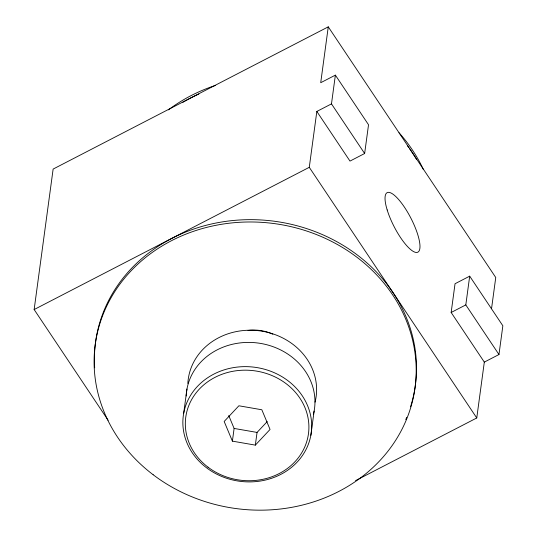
<?xml version="1.0" encoding="UTF-8"?>
<svg xmlns="http://www.w3.org/2000/svg" width="537" height="537" viewBox="0 0 537 537"><rect width="100%" height="100%" fill="white"/><g stroke="black" fill="none" stroke-linecap="round" stroke-linejoin="round"><path stroke-width="0.81" d="M108.118 420.243L34.146 309.54L53.136 169.074L328.268 26.85L495.752 277.508L491.536 308.721M183.694 413.228L186.97 389.003M232.393 441.139L224.171 421.471L238.891 405.784L261.834 409.771L270.051 429.439L255.337 445.126L232.393 441.139L234.112 428.439L228.735 415.578M255.337 445.126L257.055 432.426L267.245 421.565M355.554 480.622L476.762 417.967L309.278 167.316L316.83 111.454L331.483 103.883L335.37 75.133L320.717 82.711L328.268 26.85M310.849 435.312A64.541 57.506 7.7 0 0 224.486 369.758A64.541 57.506 7.7 0 0 206.483 467.74A64.541 57.506 7.7 0 0 310.849 435.312L314.125 411.094M316.83 111.454L349.99 161.087L364.643 153.508L368.53 124.765L335.37 75.133M484.314 362.113L451.154 312.48L455.04 283.731L469.694 276.159L502.854 325.791L498.967 354.534L484.314 362.113L476.762 417.967M498.967 354.534L465.807 304.909L469.694 276.159M34.146 309.54L309.278 167.316M451.154 312.48L465.807 304.909M234.112 428.439L257.055 432.426M331.483 103.883L364.643 153.508M186.178 395.997A64.541 57.506 7.7 0 1 258.894 343.15A64.541 57.506 7.7 0 1 313.413 414.363M187.843 383.452A64.541 57.506 7.7 0 1 260.74 330.987A64.541 57.506 7.7 0 1 315.058 402.166M248.02 330.443A40.335 35.939 7.7 0 1 272.823 334.209M94.687 367.832A161.348 143.762 7.7 0 1 272.628 221.016A161.348 143.762 7.7 0 1 410.557 406.798M406.717 417.363A161.348 143.762 7.7 0 1 405.771 419.578M168.417 109.884A161.348 143.762 7.7 0 1 215.404 85.45M399.025 132.76A161.348 143.762 7.7 0 1 423.277 169.343M182.862 102.299A161.348 143.762 7.7 0 1 198.858 94.035M407.402 145.668A161.348 143.762 7.7 0 1 408.832 147.601M409.765 148.903A161.348 143.762 7.7 0 1 416.45 159.241M387.184 209.96A33.482 9.398 62.7 0 0 417.477 252.323A33.482 9.398 62.7 0 0 402.891 204.939A33.482 9.398 62.7 0 0 387.184 209.96M207.987 467.15A61.909 55.157 7.7 0 0 308.097 436.051A61.909 55.157 7.7 0 0 225.258 373.168A61.909 55.157 7.7 0 0 207.987 467.15M153.166 474.748A161.348 143.762 7.7 0 0 414.081 393.688A161.348 143.762 7.7 0 0 198.18 229.789A161.348 143.762 7.7 0 0 153.166 474.748"/></g></svg>
